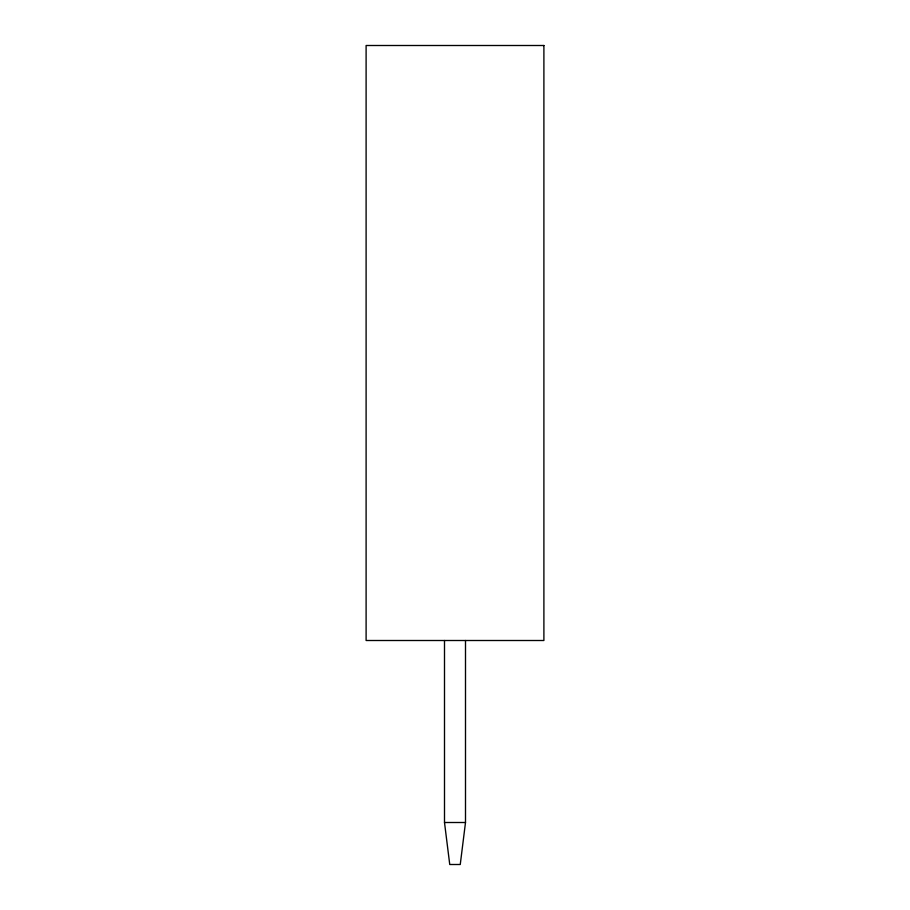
<?xml version="1.0" encoding="UTF-8"?>
<svg xmlns="http://www.w3.org/2000/svg" width="910" height="910" viewBox="0 0 910 910"><rect width="100%" height="100%" fill="white"/><g stroke="black" fill="none" stroke-linecap="round" stroke-linejoin="round"><path stroke-width="1.36" d="M465.499 640.504L465.499 822.504L460.255 864.5L449.745 864.5L444.501 822.504L444.501 640.504M444.501 822.504L465.499 822.504M543.896 45.5L366.104 45.5L366.104 640.504L543.896 640.504L543.896 45.5"/></g></svg>
